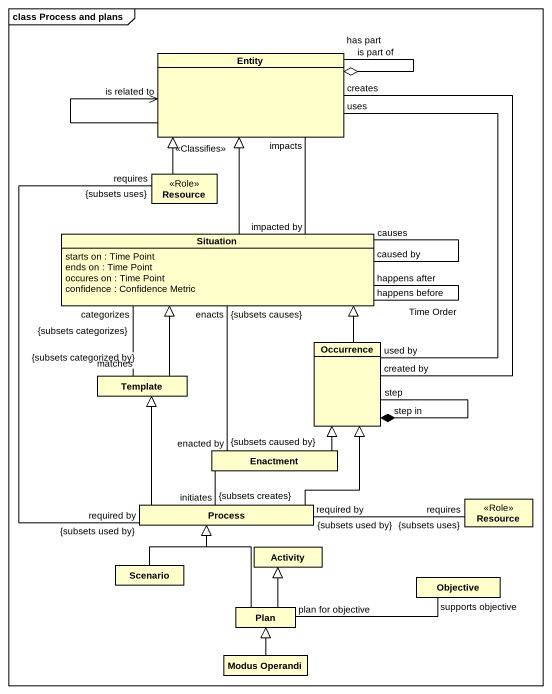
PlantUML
@startuml
mainframe class Process and plans
hide circle
hide empty members
class "Entity" as Entity_
class Resource <<Role>>
class Situation {
  starts on : Time Point
  ends on : Time Point
  occures on : Time Point
  confidence : Confidence Metric
}
class Occurrence
class Template
class Enactment
class "Process" as Process_
class "Resource" as Resource_2 <<Role>>
class Scenario
class Activity
class Objective
class Plan
class "Modus Operandi" as Modus_Operandi
Entity_ "is part of" o-- "has part" Entity_
Entity_ --> "is related to" Entity_
Resource -up-|> Entity_ : <<Classifies>>
Situation -up-|> Entity_
Situation "impacted by" -up- "impacts" Entity_
Situation "happens before" -- "happens after" Situation : Time Order
Situation "causes" -- "caused by" Situation
Occurrence "used by" -up- "uses" Entity_
Occurrence "created by" -up- "creates" Entity_
Occurrence -up-|> Situation
Occurrence "step in" *-- "step" Occurrence
Template "matches\n{subsets categorized by}" -up- "categorizes\n{subsets categorizes}" Situation
Template -up-|> Situation
Enactment "enacted by\n{subsets caused by}" -up- "enacts\n{subsets causes}" Situation
Enactment -up-|> Occurrence
Enactment -- "initiates\n{subsets creates}" Process_
Process_ "required by\n{subsets used by}" -up- "requires\n{subsets uses}" Resource
Process_ -up-|> Occurrence
Process_ -up-|> Template
Process_ "required by\n{subsets used by}" -right- "requires\n{subsets uses}" Resource_2
Scenario -up-|> Process_
Plan -up-|> Process_
Plan -up-|> Activity
Plan "plan for objective" -right- "supports objective" Objective
Modus_Operandi -up-|> Plan
@enduml
